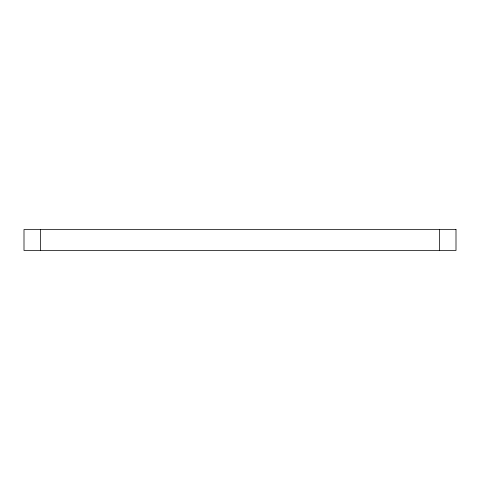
<?xml version="1.0" encoding="UTF-8"?>
<svg xmlns="http://www.w3.org/2000/svg" width="480" height="480" viewBox="0 0 480 480"><rect width="100%" height="100%" fill="white"/><g stroke="black" fill="none" stroke-linecap="round" stroke-linejoin="round"><path stroke-width="0.72" d="M439.386 229.536L439.386 250.464M40.614 229.536L40.614 250.464M456 229.536L24 229.536L24 250.464L456 250.464L456 229.536"/></g></svg>
